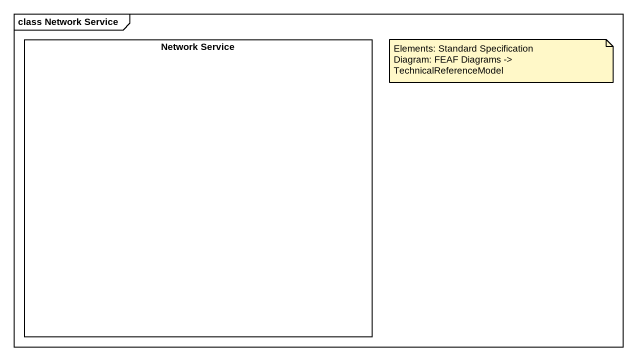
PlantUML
@startuml
mainframe class Network Service
rectangle "Network Service" as Network_Service #FFFFFF
note as N1
  Elements: Standard Specification
  Diagram: FEAF Diagrams -> TechnicalReferenceModel
end note
@enduml
